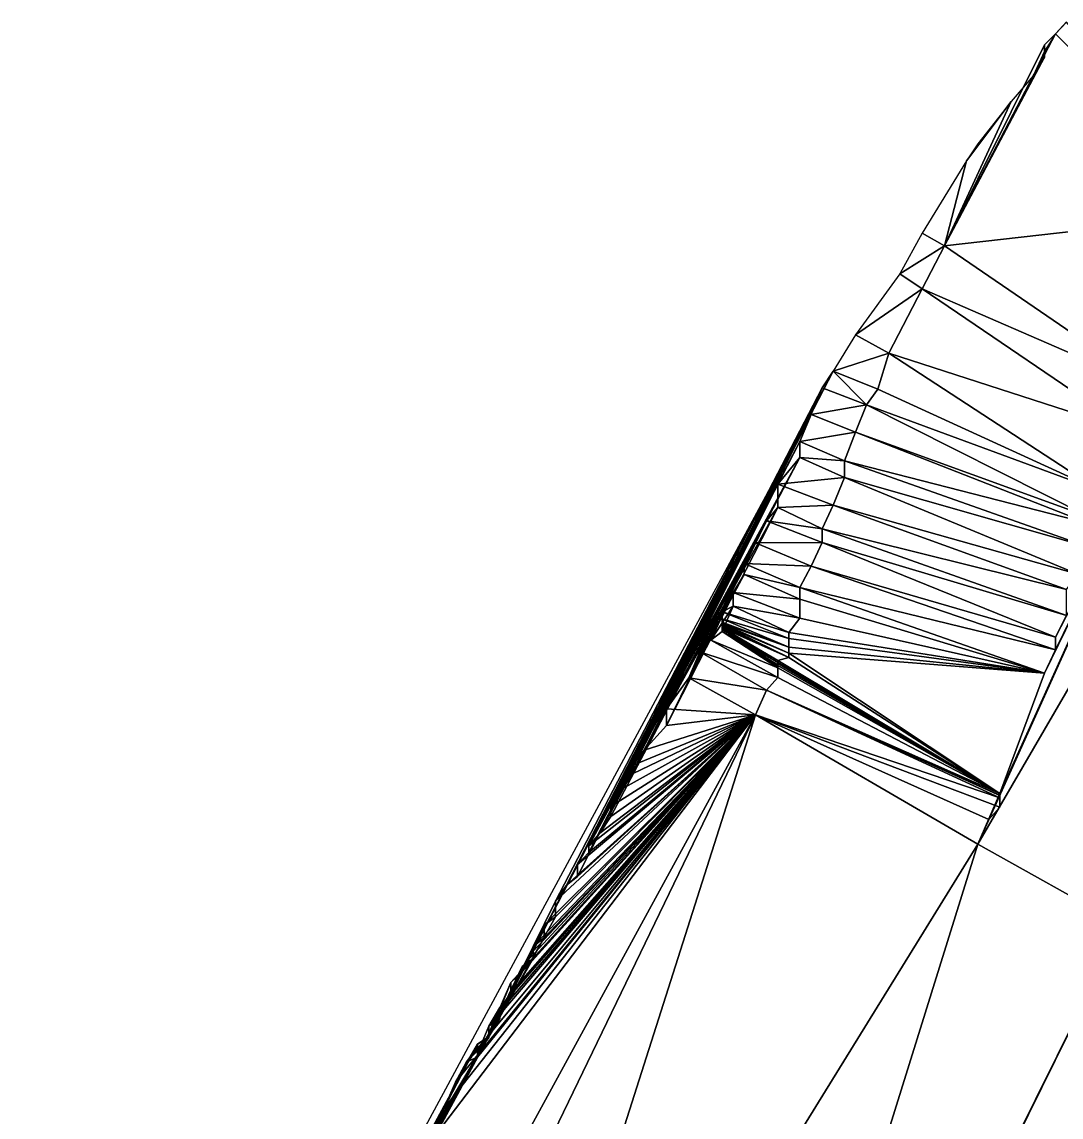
# Model space of a CAD drawing. Header units: inches. Extents: x -773 to -296, y 669 to 1001.
# Drawn here: x -773 to -679.5, y 822.6 to 921.2 of the extents above; entities that cross this region are included whole.
import ezdxf

# ---------------------------------------------------------------- set-up
doc = ezdxf.new("R2010")
doc.units = ezdxf.units.IN
doc.header["$MEASUREMENT"] = 0

msp = doc.modelspace()

# ---------------------------------------------------------------- linework, layer by layer
at = {"color": 72, "true_color": 0x52e210}
for points in [[(-679, 921.15625, 375.89697), (-679, 921.1875, 375.90198), (-680, 920.125, 375.78503), (-679, 921.15625, 375.89697)], [(-679, 921.15625, 375.89697), (-680, 920.125, 375.78503), (-664, 903.96875, 375.89197), (-679, 921.15625, 375.89697)], [(-664, 903.96875, 375.89197), (-680, 920.125, 375.78503), (-690, 901.03125, 374.14899), (-664, 903.96875, 375.89197)], [(-681, 919.125, 376), (-690, 901.03125, 374.14899), (-680, 920.125, 375.78503), (-681, 919.125, 376)], [(-680, 920.125, 375.78503), (-681, 918.5625, 375.95703), (-681, 919.125, 376), (-680, 920.125, 375.78503)], [(-681, 919.125, 376), (-681, 918, 375.995), (-690, 901.03125, 374.14899), (-681, 919.125, 376)], [(-681, 918.375, 376), (-681, 918, 375.995), (-681, 919.125, 376), (-681, 918.375, 376)], [(-681, 919.125, 376), (-681, 918.5625, 375.95703), (-681, 918.375, 376), (-681, 919.125, 376)], [(-682, 916.34375, 375.96301), (-690, 901.03125, 374.14899), (-681, 918, 375.995), (-682, 916.34375, 375.96301)], [(-681, 918.5625, 375.95703), (-682, 916.34375, 375.96301), (-681, 918, 375.995), (-681, 918.5625, 375.95703)], [(-681, 918.375, 376), (-681, 918.5625, 375.95703), (-681, 918.28125, 376), (-681, 918.375, 376)], [(-681, 918.28125, 376), (-681, 918.5625, 375.95703), (-681, 918.25, 376), (-681, 918.28125, 376)], [(-681, 918.25, 376), (-681, 918.5625, 375.95703), (-681, 918, 375.995), (-681, 918.25, 376)], [(-681, 918.375, 376), (-681, 918.28125, 376), (-681, 918, 375.995), (-681, 918.375, 376)], [(-681, 918, 375.995), (-681, 918.28125, 376), (-681, 918.25, 376), (-681, 918, 375.995)], [(-684, 914.03125, 375.91699), (-690, 901.03125, 374.14899), (-682, 916.34375, 375.96301), (-684, 914.03125, 375.91699)], [(-688, 908.6875, 375.81201), (-690, 901.03125, 374.14899), (-684, 914.03125, 375.91699), (-688, 908.6875, 375.81201)], [(-688, 908.6875, 375.81201), (-684, 914.03125, 375.91699), (-687, 910.21875, 375.76801), (-688, 908.6875, 375.81201)], [(-692, 902.15625, 375.68298), (-690, 901.03125, 374.14899), (-688, 908.6875, 375.81201), (-692, 902.15625, 375.68298)], [(-664, 903.96875, 375.89197), (-690, 901.03125, 374.14899), (-671, 888.03125, 374.14899), (-664, 903.96875, 375.89197)], [(-694, 898.5, 375.612), (-690, 901.03125, 374.14899), (-692, 902.15625, 375.68298), (-694, 898.5, 375.612)], [(-692, 897.15625, 373.729), (-690, 901.03125, 374.14899), (-694, 898.5, 375.612), (-692, 897.15625, 373.729)], [(-671, 888.03125, 374.14899), (-690, 901.03125, 374.14899), (-692, 897.15625, 373.729), (-671, 888.03125, 374.14899)], [(-694, 898.5, 375.612), (-698, 893.03125, 375.50403), (-692, 897.15625, 373.729), (-694, 898.5, 375.612)], [(-692, 897.15625, 373.729), (-698, 893.03125, 375.50403), (-695, 891.375, 373.14197), (-692, 897.15625, 373.729)], [(-673, 884.25, 373.729), (-692, 897.15625, 373.729), (-695, 891.375, 373.14197), (-673, 884.25, 373.729)], [(-671, 888.03125, 374.14899), (-692, 897.15625, 373.729), (-673, 884.25, 373.729), (-671, 888.03125, 374.14899)], [(-700, 889.75, 375.44104), (-695, 891.375, 373.14197), (-698, 893.03125, 375.50403), (-700, 889.75, 375.44104)], [(-696, 888.125, 372.888), (-695, 891.375, 373.14197), (-700, 889.75, 375.44104), (-696, 888.125, 372.888)], [(-676, 878.96875, 373.14197), (-695, 891.375, 373.14197), (-696, 888.125, 372.888), (-676, 878.96875, 373.14197)], [(-673, 884.25, 373.729), (-695, 891.375, 373.14197), (-676, 878.96875, 373.14197), (-673, 884.25, 373.729)], [(-700, 889.75, 375.44104), (-773, 754.46875, 375), (-731, 829.84375, 375.06201), (-700, 889.75, 375.44104)], [(-700, 889.75, 375.44104), (-731, 829.84375, 375.06201), (-701, 888.25, 375.41199), (-700, 889.75, 375.44104)], [(-697, 886.71875, 372.82501), (-700, 889.75, 375.44104), (-701, 888.25, 375.41199), (-697, 886.71875, 372.82501)], [(-697, 886.71875, 372.82501), (-696, 888.125, 372.888), (-700, 889.75, 375.44104), (-697, 886.71875, 372.82501)], [(-701, 888.25, 375.41199), (-731, 829.84375, 375.06201), (-725, 842.03125, 375), (-701, 888.25, 375.41199)], [(-701, 888.25, 375.41199), (-725, 842.03125, 375), (-724, 843.46875, 375), (-701, 888.25, 375.41199)], [(-723, 844.25, 375), (-701, 888.25, 375.41199), (-724, 843.46875, 375), (-723, 844.25, 375)], [(-702, 885.84375, 375.36597), (-701, 888.25, 375.41199), (-723, 844.25, 375), (-702, 885.84375, 375.36597)], [(-702, 885.84375, 375.36597), (-697, 886.71875, 372.82501), (-701, 888.25, 375.41199), (-702, 885.84375, 375.36597)], [(-676, 878.96875, 373.14197), (-696, 888.125, 372.888), (-697, 886.71875, 372.82501), (-676, 878.96875, 373.14197)], [(-702, 885.84375, 375.36597), (-698, 884.25, 372.59998), (-697, 886.71875, 372.82501), (-702, 885.84375, 375.36597)], [(-698, 884.25, 372.59998), (-677, 876.625, 372.888), (-697, 886.71875, 372.82501), (-698, 884.25, 372.59998)], [(-677, 876.625, 372.888), (-676, 878.96875, 373.14197), (-697, 886.71875, 372.82501), (-677, 876.625, 372.888)], [(-676, 866.03125, 370), (-669, 887.125, 370), (-687, 847.15625, 370), (-676, 866.03125, 370)], [(-687, 847.15625, 370), (-669, 887.125, 370), (-685, 851.71875, 370.48401), (-687, 847.15625, 370)], [(-685, 851.71875, 370.48401), (-669, 887.125, 370), (-681, 862.5625, 371.409), (-685, 851.71875, 370.48401)], [(-669, 887.125, 370), (-680, 864.65625, 371.62799), (-681, 862.5625, 371.409), (-669, 887.125, 370)], [(-680, 865.8125, 371.74799), (-680, 864.65625, 371.62799), (-669, 887.125, 370), (-680, 865.8125, 371.74799)], [(-669, 887.125, 370), (-679, 867.75, 371.953), (-680, 865.8125, 371.74799), (-669, 887.125, 370)], [(-702, 885.84375, 375.36597), (-723, 844.25, 375), (-723, 845.34375, 375), (-702, 885.84375, 375.36597)], [(-702, 885.84375, 375.36597), (-723, 845.34375, 375), (-703, 883.40625, 375.32001), (-702, 885.84375, 375.36597)], [(-703, 883.40625, 375.32001), (-698, 884.25, 372.59998), (-702, 885.84375, 375.36597), (-703, 883.40625, 375.32001)], [(-703, 883.40625, 375.32001), (-723, 845.34375, 375), (-722, 846.40625, 375), (-703, 883.40625, 375.32001)], [(-703, 883.40625, 375.32001), (-722, 846.40625, 375), (-722, 847, 375), (-703, 883.40625, 375.32001)], [(-703, 883.40625, 375.32001), (-722, 847, 375), (-703, 881.96875, 375.29297), (-703, 883.40625, 375.32001)], [(-703, 883.40625, 375.32001), (-699, 881.6875, 372.34302), (-698, 884.25, 372.59998), (-703, 883.40625, 375.32001)], [(-703, 881.96875, 375.29297), (-699, 881.6875, 372.34302), (-703, 883.40625, 375.32001), (-703, 881.96875, 375.29297)], [(-699, 881.6875, 372.34302), (-677, 876.03125, 372.82501), (-698, 884.25, 372.59998), (-699, 881.6875, 372.34302)], [(-698, 884.25, 372.59998), (-677, 876.03125, 372.82501), (-677, 876.625, 372.888), (-698, 884.25, 372.59998)], [(-703, 881.96875, 375.29297), (-722, 847, 375), (-721, 848.15625, 375), (-703, 881.96875, 375.29297)], [(-721, 848.15625, 375), (-720, 849.65625, 375), (-703, 881.96875, 375.29297), (-721, 848.15625, 375)], [(-720, 849.65625, 375), (-720, 850.5625, 375), (-703, 881.96875, 375.29297), (-720, 849.65625, 375)], [(-703, 881.96875, 375.29297), (-720, 850.5625, 375), (-705, 879.5625, 375.24701), (-703, 881.96875, 375.29297)], [(-705, 879.5625, 375.24701), (-699, 880.1875, 372.198), (-703, 881.96875, 375.29297), (-705, 879.5625, 375.24701)], [(-703, 881.96875, 375.29297), (-699, 880.1875, 372.198), (-699, 881.6875, 372.34302), (-703, 881.96875, 375.29297)], [(-677, 876.03125, 372.82501), (-699, 881.6875, 372.34302), (-677, 873.90625, 372.59998), (-677, 876.03125, 372.82501)], [(-677, 873.90625, 372.59998), (-699, 881.6875, 372.34302), (-699, 880.1875, 372.198), (-677, 873.90625, 372.59998)], [(-705, 879.5625, 375.24701), (-720, 850.5625, 375), (-719, 852.15625, 375), (-705, 879.5625, 375.24701)], [(-705, 879.5625, 375.24701), (-719, 852.15625, 375), (-718, 853.53125, 375), (-705, 879.5625, 375.24701)], [(-718, 854.28125, 375), (-717, 855.625, 375), (-705, 879.5625, 375.24701), (-718, 854.28125, 375)], [(-718, 853.53125, 375), (-718, 854.28125, 375), (-705, 879.5625, 375.24701), (-718, 853.53125, 375)], [(-705, 879.5625, 375.24701), (-717, 855.625, 375), (-705, 877.46875, 375.20801), (-705, 879.5625, 375.24701)], [(-705, 879.5625, 375.24701), (-700, 877.6875, 371.953), (-699, 880.1875, 372.198), (-705, 879.5625, 375.24701)], [(-705, 877.46875, 375.20801), (-700, 877.6875, 371.953), (-705, 879.5625, 375.24701), (-705, 877.46875, 375.20801)], [(-678, 871.46875, 372.34302), (-699, 880.1875, 372.198), (-700, 877.6875, 371.953), (-678, 871.46875, 372.34302)], [(-677, 873.90625, 372.59998), (-699, 880.1875, 372.198), (-678, 871.46875, 372.34302), (-677, 873.90625, 372.59998)], [(-705, 877.46875, 375.20801), (-701, 875.5625, 371.74799), (-700, 877.6875, 371.953), (-705, 877.46875, 375.20801)], [(-679, 870.09375, 372.198), (-700, 877.6875, 371.953), (-701, 875.5625, 371.74799), (-679, 870.09375, 372.198)], [(-678, 871.46875, 372.34302), (-700, 877.6875, 371.953), (-679, 870.09375, 372.198), (-678, 871.46875, 372.34302)], [(-717, 855.625, 375), (-715, 857.84375, 375), (-705, 877.46875, 375.20801), (-717, 855.625, 375)], [(-705, 877.46875, 375.20801), (-715, 857.84375, 375), (-706, 876.28125, 375.185), (-705, 877.46875, 375.20801)], [(-706, 876.28125, 375.185), (-701, 875.5625, 371.74799), (-705, 877.46875, 375.20801), (-706, 876.28125, 375.185)], [(-715, 859.34375, 375), (-707, 874.28125, 375.14697), (-706, 876.28125, 375.185), (-715, 859.34375, 375)], [(-706, 876.28125, 375.185), (-715, 857.84375, 375), (-715, 859.34375, 375), (-706, 876.28125, 375.185)], [(-707, 874.28125, 375.14697), (-701, 874.3125, 371.62799), (-706, 876.28125, 375.185), (-707, 874.28125, 375.14697)], [(-706, 876.28125, 375.185), (-701, 874.3125, 371.62799), (-701, 875.5625, 371.74799), (-706, 876.28125, 375.185)], [(-679, 870.09375, 372.198), (-701, 875.5625, 371.74799), (-679, 867.75, 371.953), (-679, 870.09375, 372.198)], [(-679, 867.75, 371.953), (-701, 875.5625, 371.74799), (-701, 874.3125, 371.62799), (-679, 867.75, 371.953)], [(-715, 859.34375, 375), (-713, 862.125, 375), (-707, 874.28125, 375.14697), (-715, 859.34375, 375)], [(-707, 874.28125, 375.14697), (-713, 862.125, 375), (-708, 872.4375, 375.112), (-707, 874.28125, 375.14697)], [(-708, 872.4375, 375.112), (-702, 872.1875, 371.409), (-707, 874.28125, 375.14697), (-708, 872.4375, 375.112)], [(-707, 874.28125, 375.14697), (-702, 872.1875, 371.409), (-701, 874.3125, 371.62799), (-707, 874.28125, 375.14697)], [(-680, 865.8125, 371.74799), (-701, 874.3125, 371.62799), (-702, 872.1875, 371.409), (-680, 865.8125, 371.74799)], [(-679, 867.75, 371.953), (-701, 874.3125, 371.62799), (-680, 865.8125, 371.74799), (-679, 867.75, 371.953)], [(-708, 871.4375, 375.09204), (-708, 872.4375, 375.112), (-713, 862.125, 375), (-708, 871.4375, 375.09204)], [(-708, 871.4375, 375.09204), (-703, 870.28125, 371.20801), (-708, 872.4375, 375.112), (-708, 871.4375, 375.09204)], [(-708, 872.4375, 375.112), (-703, 870.28125, 371.20801), (-702, 872.1875, 371.409), (-708, 872.4375, 375.112)], [(-702, 872.1875, 371.409), (-703, 870.28125, 371.20801), (-680, 864.65625, 371.62799), (-702, 872.1875, 371.409)], [(-702, 872.1875, 371.409), (-680, 864.65625, 371.62799), (-680, 865.8125, 371.74799), (-702, 872.1875, 371.409)], [(-712, 864.46875, 375), (-708, 871.4375, 375.09204), (-713, 862.125, 375), (-712, 864.46875, 375)], [(-709, 869.8125, 375.05896), (-708, 871.4375, 375.09204), (-712, 864.46875, 375), (-709, 869.8125, 375.05896)], [(-703, 869.21875, 371.09698), (-708, 871.4375, 375.09204), (-709, 869.8125, 375.05896), (-703, 869.21875, 371.09698)], [(-703, 870.28125, 371.20801), (-708, 871.4375, 375.09204), (-703, 869.21875, 371.09698), (-703, 870.28125, 371.20801)], [(-711, 865.53125, 375), (-709, 869.8125, 375.05896), (-712, 864.46875, 375), (-711, 865.53125, 375)], [(-709, 868.59375, 375.034), (-709, 869.8125, 375.05896), (-711, 865.53125, 375), (-709, 868.59375, 375.034)], [(-703, 869.21875, 371.09698), (-709, 869.8125, 375.05896), (-703, 867.5, 370.91797), (-703, 869.21875, 371.09698)], [(-703, 867.5, 370.91797), (-709, 869.8125, 375.05896), (-709, 868.59375, 375.034), (-703, 867.5, 370.91797)], [(-703, 870.28125, 371.20801), (-703, 869.21875, 371.09698), (-681, 862.5625, 371.409), (-703, 870.28125, 371.20801)], [(-680, 864.65625, 371.62799), (-703, 870.28125, 371.20801), (-681, 862.5625, 371.409), (-680, 864.65625, 371.62799)], [(-681, 862.5625, 371.409), (-703, 869.21875, 371.09698), (-703, 867.5, 370.91797), (-681, 862.5625, 371.409)], [(-709, 868.59375, 375.034), (-711, 865.53125, 375), (-710, 866.3125, 375), (-709, 868.59375, 375.034)], [(-704, 866.21875, 370.78503), (-709, 868.59375, 375.034), (-710, 868.09375, 375.02301), (-704, 866.21875, 370.78503)], [(-710, 866.3125, 375), (-710, 868.09375, 375.02301), (-709, 868.59375, 375.034), (-710, 866.3125, 375)], [(-704, 866.21875, 370.78503), (-710, 868.09375, 375.02301), (-704, 865.6875, 370.72803), (-704, 866.21875, 370.78503)], [(-704, 865.6875, 370.72803), (-710, 868.09375, 375.02301), (-710, 867.4375, 375.00903), (-704, 865.6875, 370.72803)], [(-710, 866.71875, 375), (-710, 867.4375, 375.00903), (-710, 868.09375, 375.02301), (-710, 866.71875, 375)], [(-710, 866.71875, 375), (-710, 868.09375, 375.02301), (-710, 866.5625, 375), (-710, 866.71875, 375)], [(-710, 866.5625, 375), (-710, 868.09375, 375.02301), (-710, 866.5, 375), (-710, 866.5625, 375)], [(-710, 868.09375, 375.02301), (-710, 866.3125, 375), (-710, 866.5, 375), (-710, 868.09375, 375.02301)], [(-703, 867.5, 370.91797), (-709, 868.59375, 375.034), (-704, 866.21875, 370.78503), (-703, 867.5, 370.91797)], [(-704, 865.6875, 370.72803), (-710, 867.4375, 375.00903), (-704, 864.90625, 370.64697), (-704, 865.6875, 370.72803)], [(-704, 864.90625, 370.64697), (-710, 867.4375, 375.00903), (-710, 867.15625, 375.00299), (-704, 864.90625, 370.64697)], [(-710, 867.03125, 375.00098), (-710, 867.15625, 375.00299), (-710, 867.4375, 375.00903), (-710, 867.03125, 375.00098)], [(-710, 867.03125, 375.00098), (-710, 867.4375, 375.00903), (-710, 866.90625, 375), (-710, 867.03125, 375.00098)], [(-710, 866.90625, 375), (-710, 867.4375, 375.00903), (-710, 866.78125, 375), (-710, 866.90625, 375)], [(-710, 866.78125, 375), (-710, 867.4375, 375.00903), (-710, 866.71875, 375), (-710, 866.78125, 375)], [(-704, 864.90625, 370.64697), (-710, 867.15625, 375.00299), (-710, 867.03125, 375.00098), (-704, 864.90625, 370.64697)], [(-710, 866.90625, 375), (-704, 864.34375, 370.58801), (-710, 867.03125, 375.00098), (-710, 866.90625, 375)], [(-710, 867.03125, 375.00098), (-704, 864.34375, 370.58801), (-704, 864.90625, 370.64697), (-710, 867.03125, 375.00098)], [(-710, 866.90625, 375), (-710, 866.78125, 375), (-704, 863.96875, 370.547), (-710, 866.90625, 375)], [(-710, 866.90625, 375), (-704, 863.96875, 370.547), (-704, 864.34375, 370.58801), (-710, 866.90625, 375)], [(-704, 863.96875, 370.547), (-710, 866.78125, 375), (-710, 866.71875, 375), (-704, 863.96875, 370.547)], [(-704, 863.96875, 370.547), (-710, 866.71875, 375), (-710, 866.625, 375), (-704, 863.96875, 370.547)], [(-710, 866.71875, 375), (-710, 866.5625, 375), (-710, 866.59375, 375), (-710, 866.71875, 375)], [(-710, 866.71875, 375), (-710, 866.59375, 375), (-710, 866.625, 375), (-710, 866.71875, 375)], [(-681, 862.5625, 371.409), (-703, 867.5, 370.91797), (-704, 866.21875, 370.78503), (-681, 862.5625, 371.409)], [(-710, 866.3125, 375), (-711, 865.53125, 375), (-705, 863.03125, 370.45398), (-710, 866.3125, 375)], [(-710, 866.625, 375), (-710, 866.59375, 375), (-705, 863.6875, 370.51697), (-710, 866.625, 375)], [(-710, 866.625, 375), (-705, 863.6875, 370.51697), (-704, 863.96875, 370.547), (-710, 866.625, 375)], [(-705, 863.6875, 370.51697), (-710, 866.59375, 375), (-710, 866.5625, 375), (-705, 863.6875, 370.51697)], [(-705, 863.6875, 370.51697), (-710, 866.5625, 375), (-710, 866.53125, 375), (-705, 863.6875, 370.51697)], [(-710, 866.53125, 375), (-710, 866.5625, 375), (-710, 866.5, 375), (-710, 866.53125, 375)], [(-710, 866.53125, 375), (-710, 866.5, 375), (-705, 863.6875, 370.51697), (-710, 866.53125, 375)], [(-710, 866.5, 375), (-710, 866.3125, 375), (-705, 863.53125, 370.5), (-710, 866.5, 375)], [(-710, 866.5, 375), (-705, 863.53125, 370.5), (-705, 863.6875, 370.51697), (-710, 866.5, 375)], [(-710, 866.3125, 375), (-705, 863.03125, 370.45398), (-705, 863.21875, 370.47198), (-710, 866.3125, 375)], [(-705, 863.21875, 370.47198), (-705, 863.3125, 370.48401), (-710, 866.3125, 375), (-705, 863.21875, 370.47198)], [(-705, 863.53125, 370.5), (-710, 866.3125, 375), (-705, 863.3125, 370.48401), (-705, 863.53125, 370.5)], [(-704, 866.21875, 370.78503), (-704, 865.6875, 370.72803), (-681, 862.5625, 371.409), (-704, 866.21875, 370.78503)], [(-704, 865.6875, 370.72803), (-704, 864.90625, 370.64697), (-681, 862.5625, 371.409), (-704, 865.6875, 370.72803)], [(-674, 839.90625, 360), (-676, 866.03125, 370), (-687, 847.15625, 370), (-674, 839.90625, 360)], [(-711, 865.53125, 375), (-712, 864.46875, 375), (-705, 862.15625, 370.362), (-711, 865.53125, 375)], [(-705, 862.15625, 370.362), (-705, 863.03125, 370.45398), (-711, 865.53125, 375), (-705, 862.15625, 370.362)], [(-681, 862.5625, 371.409), (-704, 864.90625, 370.64697), (-704, 864.34375, 370.58801), (-681, 862.5625, 371.409)], [(-712, 864.46875, 375), (-713, 862.125, 375), (-706, 861.03125, 370.23999), (-712, 864.46875, 375)], [(-705, 862.15625, 370.362), (-712, 864.46875, 375), (-706, 861.03125, 370.23999), (-705, 862.15625, 370.362)], [(-704, 863.96875, 370.547), (-705, 863.6875, 370.51697), (-685, 851.71875, 370.48499), (-704, 863.96875, 370.547)], [(-705, 863.6875, 370.51697), (-705, 863.53125, 370.5), (-685, 851.71875, 370.48499), (-705, 863.6875, 370.51697)], [(-704, 864.34375, 370.58801), (-704, 863.96875, 370.547), (-685, 851.71875, 370.48499), (-704, 864.34375, 370.58801)], [(-704, 864.34375, 370.58801), (-685, 851.71875, 370.48499), (-681, 862.5625, 371.409), (-704, 864.34375, 370.58801)], [(-705, 863.3125, 370.48401), (-705, 863.4375, 370.492), (-705, 863.53125, 370.5), (-705, 863.3125, 370.48401)], [(-705, 863.53125, 370.5), (-705, 863.4375, 370.492), (-685, 851.71875, 370.48499), (-705, 863.53125, 370.5)], [(-705, 863.3125, 370.48401), (-705, 863.34375, 370.48499), (-705, 863.4375, 370.492), (-705, 863.3125, 370.48401)], [(-685, 851.71875, 370.48499), (-705, 863.4375, 370.492), (-705, 863.25, 370.47498), (-685, 851.71875, 370.48499)], [(-705, 863.25, 370.47498), (-705, 863.4375, 370.492), (-705, 863.34375, 370.48499), (-705, 863.25, 370.47498)], [(-705, 863.28125, 370.47998), (-705, 863.25, 370.47498), (-705, 863.34375, 370.48499), (-705, 863.28125, 370.47998)], [(-705, 863.28125, 370.47998), (-705, 863.34375, 370.48499), (-705, 863.3125, 370.48401), (-705, 863.28125, 370.47998)], [(-705, 863.28125, 370.47998), (-705, 863.3125, 370.48401), (-705, 863.21875, 370.47198), (-705, 863.28125, 370.47998)], [(-705, 863.21875, 370.47198), (-705, 863.25, 370.47498), (-705, 863.28125, 370.47998), (-705, 863.21875, 370.47198)], [(-705, 863.21875, 370.47198), (-705, 863.03125, 370.45398), (-705, 863.25, 370.47498), (-705, 863.21875, 370.47198)], [(-705, 863.03125, 370.45398), (-685, 851.71875, 370.48499), (-705, 863.25, 370.47498), (-705, 863.03125, 370.45398)], [(-705, 862.15625, 370.362), (-685, 851.71875, 370.48499), (-705, 863.03125, 370.45398), (-705, 862.15625, 370.362)], [(-707, 858.8125, 370), (-713, 862.125, 375), (-715, 859.34375, 375), (-707, 858.8125, 370)], [(-707, 858.8125, 370), (-706, 861.03125, 370.23999), (-713, 862.125, 375), (-707, 858.8125, 370)], [(-705, 862.15625, 370.362), (-706, 861.03125, 370.23999), (-685, 851.71875, 370.48499), (-705, 862.15625, 370.362)], [(-685, 851.71875, 370.48401), (-681, 862.5625, 371.409), (-685, 851.71875, 370.48499), (-685, 851.71875, 370.48401)], [(-685, 851.34375, 370.45398), (-706, 861.03125, 370.23999), (-707, 858.8125, 370), (-685, 851.34375, 370.45398)], [(-685, 851.71875, 370.48499), (-706, 861.03125, 370.23999), (-685, 851.5625, 370.47498), (-685, 851.71875, 370.48499)], [(-685, 851.34375, 370.45398), (-685, 851.53125, 370.47198), (-706, 861.03125, 370.23999), (-685, 851.34375, 370.45398)], [(-706, 861.03125, 370.23999), (-685, 851.53125, 370.47198), (-685, 851.5625, 370.47498), (-706, 861.03125, 370.23999)], [(-707, 858.8125, 370), (-738, 818.0625, 375), (-752, 776.21875, 370), (-707, 858.8125, 370)], [(-707, 858.8125, 370), (-752, 776.21875, 370), (-748, 773.90625, 370), (-707, 858.8125, 370)], [(-707, 858.8125, 370), (-748, 773.90625, 370), (-736, 767.75, 360.55701), (-707, 858.8125, 370)], [(-735, 823.40625, 375), (-738, 818.0625, 375), (-707, 858.8125, 370), (-735, 823.40625, 375)], [(-687, 847.15625, 370), (-707, 858.8125, 370), (-736, 767.75, 360.55701), (-687, 847.15625, 370)], [(-735, 823.40625, 375), (-707, 858.8125, 370), (-734, 825.75, 375), (-735, 823.40625, 375)], [(-734, 825.75, 375), (-707, 858.8125, 370), (-733, 827.5625, 375), (-734, 825.75, 375)], [(-707, 858.8125, 370), (-732, 828, 375), (-733, 827.5625, 375), (-707, 858.8125, 370)], [(-730, 831.84375, 375.01001), (-732, 828.125, 375.00098), (-707, 858.8125, 370), (-730, 831.84375, 375.01001)], [(-707, 858.8125, 370), (-732, 828.125, 375.00098), (-732, 828, 375), (-707, 858.8125, 370)], [(-729, 833.28125, 375), (-730, 832.46875, 375.00098), (-707, 858.8125, 370), (-729, 833.28125, 375)], [(-707, 858.8125, 370), (-730, 832.46875, 375.00098), (-730, 831.84375, 375.01001), (-707, 858.8125, 370)], [(-728, 835.65625, 375), (-729, 834.71875, 375), (-707, 858.8125, 370), (-728, 835.65625, 375)], [(-707, 858.8125, 370), (-729, 834.71875, 375), (-729, 833.8125, 375), (-707, 858.8125, 370)], [(-707, 858.8125, 370), (-729, 833.8125, 375), (-729, 833.28125, 375), (-707, 858.8125, 370)], [(-707, 858.8125, 370), (-727, 836.875, 375), (-728, 836.15625, 375), (-707, 858.8125, 370)], [(-728, 836.15625, 375), (-728, 835.65625, 375), (-707, 858.8125, 370), (-728, 836.15625, 375)], [(-726, 838.71875, 375), (-727, 837.9375, 375), (-707, 858.8125, 370), (-726, 838.71875, 375)], [(-727, 837.53125, 375), (-727, 836.875, 375), (-707, 858.8125, 370), (-727, 837.53125, 375)], [(-727, 837.9375, 375), (-727, 837.53125, 375), (-707, 858.8125, 370), (-727, 837.9375, 375)], [(-707, 858.8125, 370), (-725, 840.625, 375), (-726, 839.875, 375), (-707, 858.8125, 370)], [(-707, 858.8125, 370), (-726, 839.875, 375), (-726, 838.71875, 375), (-707, 858.8125, 370)], [(-724, 843.46875, 375), (-725, 842.03125, 375), (-707, 858.8125, 370), (-724, 843.46875, 375)], [(-725, 842.03125, 375), (-725, 840.625, 375), (-707, 858.8125, 370), (-725, 842.03125, 375)], [(-723, 844.25, 375), (-724, 843.46875, 375), (-707, 858.8125, 370), (-723, 844.25, 375)], [(-707, 858.8125, 370), (-722, 846.40625, 375), (-723, 845.34375, 375), (-707, 858.8125, 370)], [(-707, 858.8125, 370), (-723, 845.34375, 375), (-723, 844.25, 375), (-707, 858.8125, 370)], [(-722, 847, 375), (-722, 846.40625, 375), (-707, 858.8125, 370), (-722, 847, 375)], [(-722, 847, 375), (-707, 858.8125, 370), (-721, 848.15625, 375), (-722, 847, 375)], [(-721, 848.15625, 375), (-707, 858.8125, 370), (-720, 849.65625, 375), (-721, 848.15625, 375)], [(-719, 852.15625, 375), (-720, 850.5625, 375), (-707, 858.8125, 370), (-719, 852.15625, 375)], [(-707, 858.8125, 370), (-720, 850.5625, 375), (-720, 849.65625, 375), (-707, 858.8125, 370)], [(-719, 852.15625, 375), (-707, 858.8125, 370), (-718, 853.53125, 375), (-719, 852.15625, 375)], [(-718, 853.53125, 375), (-707, 858.8125, 370), (-718, 854.28125, 375), (-718, 853.53125, 375)], [(-718, 854.28125, 375), (-707, 858.8125, 370), (-717, 855.625, 375), (-718, 854.28125, 375)], [(-717, 855.625, 375), (-707, 858.8125, 370), (-715, 857.84375, 375), (-717, 855.625, 375)], [(-715, 859.34375, 375), (-715, 857.84375, 375), (-707, 858.8125, 370), (-715, 859.34375, 375)], [(-685, 851.34375, 370.45398), (-707, 858.8125, 370), (-685, 850.5, 370.362), (-685, 851.34375, 370.45398)], [(-685, 850.5, 370.362), (-707, 858.8125, 370), (-686, 849.375, 370.23999), (-685, 850.5, 370.362)], [(-686, 849.375, 370.23999), (-707, 858.8125, 370), (-687, 847.15625, 370), (-686, 849.375, 370.23999)], [(-685, 851.71875, 370.48401), (-686, 849.375, 370.23999), (-687, 847.15625, 370), (-685, 851.71875, 370.48401)], [(-685, 850.5, 370.362), (-686, 849.375, 370.23999), (-685, 851.71875, 370.48401), (-685, 850.5, 370.362)], [(-685, 851.71875, 370.48499), (-685, 851.625, 370.47998), (-685, 851.71875, 370.48401), (-685, 851.71875, 370.48499)], [(-685, 851.71875, 370.48401), (-685, 851.625, 370.47998), (-685, 851.53125, 370.47198), (-685, 851.71875, 370.48401)], [(-685, 851.71875, 370.48401), (-685, 851.53125, 370.47198), (-685, 851.34375, 370.45398), (-685, 851.71875, 370.48401)], [(-685, 851.5625, 370.47498), (-685, 851.625, 370.47998), (-685, 851.71875, 370.48499), (-685, 851.5625, 370.47498)], [(-685, 850.5, 370.362), (-685, 851.71875, 370.48401), (-685, 851.34375, 370.45398), (-685, 850.5, 370.362)], [(-685, 851.53125, 370.47198), (-685, 851.625, 370.47998), (-685, 851.5625, 370.47498), (-685, 851.53125, 370.47198)], [(-715, 757.21875, 360.55701), (-687, 847.15625, 370), (-736, 767.75, 360.55701), (-715, 757.21875, 360.55701)], [(-674, 839.90625, 360), (-687, 847.15625, 370), (-715, 757.21875, 360.55701), (-674, 839.90625, 360)], [(-731, 829.84375, 375.06201), (-725, 840.625, 375), (-725, 842.03125, 375), (-731, 829.84375, 375.06201)], [(-726, 839.875, 375), (-725, 840.625, 375), (-731, 829.84375, 375.06201), (-726, 839.875, 375)], [(-726, 838.71875, 375), (-726, 839.875, 375), (-731, 829.84375, 375.06201), (-726, 838.71875, 375)], [(-669, 837.09375, 360), (-674, 839.90625, 360), (-715, 756.84375, 360), (-669, 837.09375, 360)], [(-715, 756.84375, 360), (-674, 839.90625, 360), (-715, 757.21875, 360.55701), (-715, 756.84375, 360)], [(-731, 829.84375, 375.06201), (-727, 837.9375, 375), (-726, 838.71875, 375), (-731, 829.84375, 375.06201)], [(-727, 837.9375, 375), (-731, 829.84375, 375.06201), (-727, 837.53125, 375), (-727, 837.9375, 375)], [(-727, 837.53125, 375), (-731, 829.84375, 375.06201), (-727, 836.875, 375), (-727, 837.53125, 375)], [(-718, 751.5, 360), (-662, 832.875, 350), (-669, 837.09375, 360), (-718, 751.5, 360)], [(-717, 753.125, 360), (-718, 751.5, 360), (-669, 837.09375, 360), (-717, 753.125, 360)], [(-717, 753.125, 360), (-669, 837.09375, 360), (-716, 753.65625, 360), (-717, 753.125, 360)], [(-669, 837.09375, 360), (-715, 755.625, 360), (-716, 753.65625, 360), (-669, 837.09375, 360)], [(-715, 756.84375, 360), (-715, 755.84375, 360), (-669, 837.09375, 360), (-715, 756.84375, 360)], [(-669, 837.09375, 360), (-715, 755.84375, 360), (-715, 755.625, 360), (-669, 837.09375, 360)], [(-728, 836.15625, 375), (-727, 836.875, 375), (-731, 829.84375, 375.06201), (-728, 836.15625, 375)], [(-731, 829.84375, 375.06201), (-728, 835.65625, 375), (-728, 836.15625, 375), (-731, 829.84375, 375.06201)], [(-728, 835.65625, 375), (-731, 829.84375, 375.06201), (-729, 834.71875, 375), (-728, 835.65625, 375)], [(-729, 834.71875, 375), (-731, 829.84375, 375.06201), (-731, 830.125, 375.073), (-729, 834.71875, 375)], [(-729, 833.8125, 375), (-729, 834.71875, 375), (-731, 830.125, 375.073), (-729, 833.8125, 375)], [(-729, 833.28125, 375), (-729, 833.8125, 375), (-731, 830.78125, 375.04797), (-729, 833.28125, 375)], [(-731, 830.125, 375.073), (-731, 830.78125, 375.04797), (-729, 833.8125, 375), (-731, 830.125, 375.073)], [(-731, 830.78125, 375.04797), (-730, 832.46875, 375.00098), (-729, 833.28125, 375), (-731, 830.78125, 375.04797)], [(-730, 832.46875, 375.00098), (-731, 830.78125, 375.04797), (-730, 831.46875, 375.02197), (-730, 832.46875, 375.00098)], [(-730, 832.46875, 375.00098), (-730, 831.46875, 375.02197), (-730, 831.84375, 375.01001), (-730, 832.46875, 375.00098)], [(-718, 751.5, 360), (-709, 746.71875, 350), (-662, 832.875, 350), (-718, 751.5, 360)], [(-709, 746.71875, 350), (-703, 744.46875, 350), (-662, 832.875, 350), (-709, 746.71875, 350)], [(-657, 829.90625, 350), (-662, 832.875, 350), (-703, 744.46875, 350), (-657, 829.90625, 350)], [(-730, 831.84375, 375.01001), (-730, 831.46875, 375.02197), (-732, 828.125, 375.00098), (-730, 831.84375, 375.01001)], [(-730, 831.46875, 375.02197), (-731, 830.78125, 375.04797), (-732, 828.3125, 375.01001), (-730, 831.46875, 375.02197)], [(-730, 831.46875, 375.02197), (-732, 828.3125, 375.01001), (-732, 828.125, 375.00098), (-730, 831.46875, 375.02197)], [(-732, 828.3125, 375.01001), (-731, 830.78125, 375.04797), (-731, 830.125, 375.073), (-732, 828.3125, 375.01001)], [(-731, 829.84375, 375.06201), (-773, 754.46875, 375), (-747, 800.4375, 375), (-731, 829.84375, 375.06201)], [(-731, 829.84375, 375.06201), (-747, 800.4375, 375), (-744, 807.15625, 375), (-731, 829.84375, 375.06201)], [(-744, 807.15625, 375), (-741, 811.3125, 375), (-731, 829.84375, 375.06201), (-744, 807.15625, 375)], [(-738, 818.0625, 375), (-731, 829.84375, 375.06201), (-741, 811.3125, 375), (-738, 818.0625, 375)], [(-732, 829.15625, 375.073), (-731, 829.84375, 375.06201), (-738, 818.0625, 375), (-732, 829.15625, 375.073)], [(-731, 830.125, 375.073), (-731, 829.75, 375.07703), (-732, 828.3125, 375.01001), (-731, 830.125, 375.073)], [(-731, 829.75, 375.07703), (-731, 829.84375, 375.06201), (-732, 829.15625, 375.073), (-731, 829.75, 375.07703)], [(-732, 828.3125, 375.01001), (-731, 829.75, 375.07703), (-732, 828.5625, 375.03296), (-732, 828.3125, 375.01001)], [(-732, 828.5625, 375.03296), (-731, 829.75, 375.07703), (-732, 829.15625, 375.073), (-732, 828.5625, 375.03296)], [(-731, 830.125, 375.073), (-731, 829.84375, 375.06201), (-731, 829.75, 375.07703), (-731, 830.125, 375.073)], [(-683, 764.0625, 340), (-657, 829.90625, 350), (-703, 744.46875, 350), (-683, 764.0625, 340)], [(-649, 825.75, 340), (-657, 829.90625, 350), (-683, 764.0625, 340), (-649, 825.75, 340)], [(-732, 829.15625, 375.073), (-738, 818.0625, 375), (-735, 823.40625, 375), (-732, 829.15625, 375.073)], [(-734, 825.75, 375), (-732, 829.15625, 375.073), (-735, 823.40625, 375), (-734, 825.75, 375)], [(-734, 825.75, 375), (-732, 828.875, 375.04401), (-732, 829.15625, 375.073), (-734, 825.75, 375)], [(-733, 827.5625, 375), (-732, 828.875, 375.04401), (-734, 825.75, 375), (-733, 827.5625, 375)], [(-733, 827.5625, 375), (-732, 828.5625, 375.03296), (-732, 828.875, 375.04401), (-733, 827.5625, 375)], [(-732, 828, 375), (-732, 828.5625, 375.03296), (-733, 827.5625, 375), (-732, 828, 375)], [(-732, 828.5625, 375.03296), (-732, 829.15625, 375.073), (-732, 828.71875, 375.04797), (-732, 828.5625, 375.03296)], [(-732, 828.875, 375.04401), (-732, 828.71875, 375.04797), (-732, 829.15625, 375.073), (-732, 828.875, 375.04401)], [(-732, 828.5625, 375.03296), (-732, 828.71875, 375.04797), (-732, 828.875, 375.04401), (-732, 828.5625, 375.03296)], [(-732, 828.5625, 375.03296), (-732, 828, 375), (-732, 828.3125, 375.01001), (-732, 828.5625, 375.03296)], [(-732, 828.3125, 375.01001), (-732, 828, 375), (-732, 828.125, 375.00098), (-732, 828.3125, 375.01001)], [(-644, 822.75, 340), (-649, 825.75, 340), (-683, 764.0625, 340), (-644, 822.75, 340)], [(-683, 764.0625, 340), (-678, 761.1875, 340), (-644, 822.75, 340), (-683, 764.0625, 340)]]:
    msp.add_3dface(points, dxfattribs=at)

doc.saveas('drawing.dxf')
